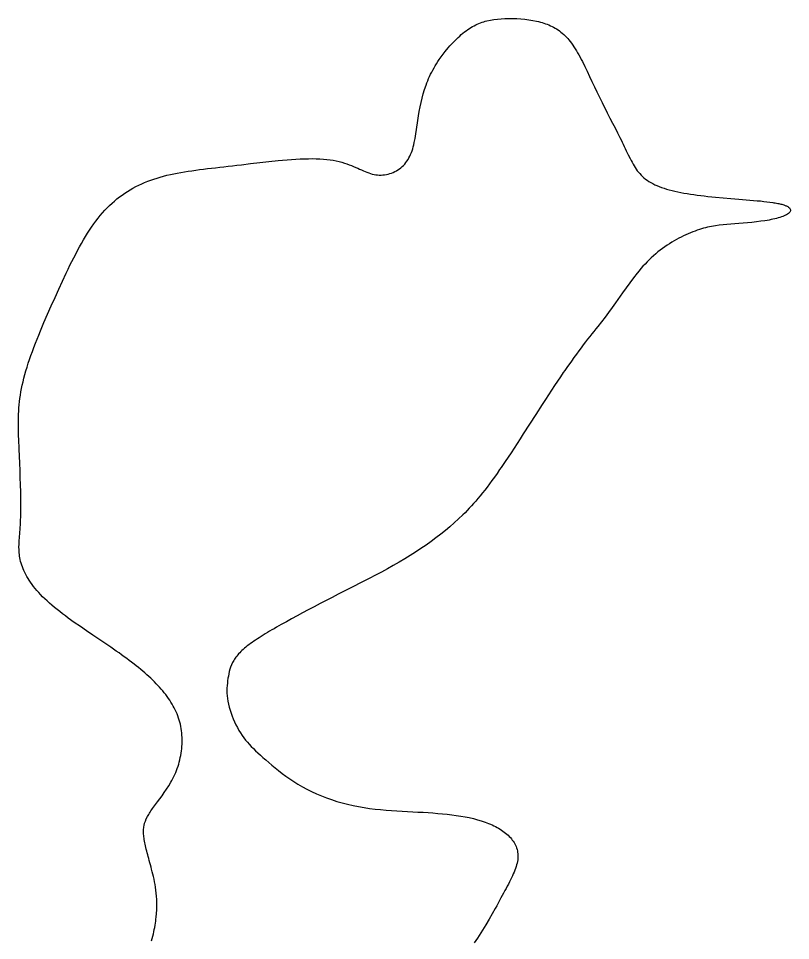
# Model space of a CAD drawing. Header units: millimetres. Extents: x -2553 to 4935, y -927 to 8597.
# Drawn here: x 1257 to 3252, y 6216 to 8597 of the extents above; entities that cross this region are included whole.
import ezdxf

# ---------------------------------------------------------------- set-up
doc = ezdxf.new("R2010")
doc.units = ezdxf.units.MM
doc.layers.add('176', color=7, linetype='Continuous')

msp = doc.modelspace()

# ---------------------------------------------------------------- linework, layer by layer
at = {"layer": '176', "elevation": 176}
msp.add_lwpolyline([(1601.1, 6215.9), (1602.7, 6221.9), (1604.2, 6227.7), (1605.6, 6233.5), (1606.8, 6239.2), (1608, 6244.8), (1609, 6250.3), (1610, 6255.7), (1610.8, 6261), (1611.6, 6266.2), (1612.2, 6271.4), (1612.8, 6276.4), (1613.7, 6286.2), (1614.3, 6295.8), (1614.6, 6304.9), (1614.5, 6313.8), (1614.3, 6322.4), (1613.8, 6330.7), (1613.1, 6338.7), (1612.2, 6346.5), (1611.2, 6354), (1610, 6361.2), (1608.7, 6368.2), (1607.3, 6375), (1605.8, 6381.6), (1604.2, 6388), (1602.7, 6394.2), (1601.1, 6400.3), (1599.6, 6406.1), (1598.1, 6411.8), (1596.6, 6417.4), (1595.1, 6422.8), (1593.7, 6428), (1592.3, 6433.1), (1591, 6438.1), (1589.7, 6442.9), (1588.5, 6447.6), (1587.4, 6452.1), (1586.3, 6456.6), (1585.3, 6460.9), (1584.4, 6465), (1583.5, 6469.1), (1582.7, 6473.1), (1582.1, 6476.9), (1581.5, 6480.7), (1581, 6484.3), (1580.6, 6487.9), (1580.3, 6491.3), (1580.2, 6494.7), (1580.1, 6498), (1580.2, 6501.2), (1580.4, 6504.3), (1580.7, 6507.4), (1581.1, 6510.4), (1581.7, 6513.4), (1583.1, 6519.2), (1585, 6524.9), (1587.4, 6530.6), (1590.2, 6536.4), (1593.5, 6542.2), (1595.3, 6545.2), (1597.2, 6548.2), (1599.3, 6551.3), (1601.4, 6554.4), (1603.7, 6557.6), (1606.1, 6560.9), (1608.6, 6564.3), (1611.2, 6567.7), (1616.6, 6574.9), (1622.2, 6582.4), (1628.1, 6590.3), (1633.9, 6598.5), (1639.8, 6607.1), (1645.5, 6616), (1651.1, 6625.3), (1653.7, 6630.1), (1656.3, 6635), (1658.7, 6640), (1661.1, 6645.1), (1663.3, 6650.3), (1665.5, 6655.5), (1667.4, 6660.9), (1669.3, 6666.3), (1671, 6671.9), (1672.5, 6677.4), (1674, 6683.1), (1675.2, 6688.8), (1676.4, 6694.5), (1677.3, 6700.2), (1678.2, 6706), (1678.8, 6711.8), (1679.4, 6717.7), (1679.7, 6723.5), (1679.9, 6729.3), (1679.9, 6735.1), (1679.8, 6740.9), (1679.5, 6746.7), (1679, 6752.4), (1678.4, 6758.1), (1677.5, 6763.7), (1676.5, 6769.3), (1675.4, 6774.8), (1674, 6780.3), (1672.5, 6785.7), (1670.8, 6791), (1668.9, 6796.3), (1666.8, 6801.6), (1664.6, 6806.7), (1662.2, 6811.9), (1659.7, 6817), (1657, 6822), (1654.1, 6827), (1651.1, 6832), (1648, 6836.9), (1644.7, 6841.8), (1641.2, 6846.6), (1637.6, 6851.4), (1633.9, 6856.2), (1630, 6860.9), (1626, 6865.7), (1621.8, 6870.3), (1617.5, 6875), (1613.1, 6879.7), (1608.6, 6884.3), (1603.9, 6888.9), (1599.1, 6893.5), (1594.1, 6898.1), (1589, 6902.7), (1583.8, 6907.3), (1578.5, 6911.9), (1573, 6916.5), (1567.3, 6921.1), (1561.5, 6925.7), (1555.6, 6930.4), (1549.5, 6935.1), (1543.3, 6939.8), (1536.9, 6944.5), (1530.4, 6949.3), (1523.7, 6954.1), (1516.9, 6959), (1509.9, 6963.9), (1502.8, 6968.9), (1495.5, 6973.9), (1488.1, 6979), (1480.5, 6984.2), (1465, 6994.6), (1449.1, 7005.3), (1433.1, 7016.1), (1417.2, 7027), (1401.4, 7038), (1385.9, 7049.1), (1378.4, 7054.6), (1371, 7060.2), (1363.8, 7065.7), (1356.7, 7071.3), (1349.9, 7076.8), (1343.3, 7082.3), (1337, 7087.9), (1330.9, 7093.3), (1325.2, 7098.8), (1319.6, 7104.2), (1314.4, 7109.7), (1309.4, 7115), (1304.7, 7120.4), (1300.3, 7125.7), (1296.1, 7131), (1292.1, 7136.2), (1288.4, 7141.4), (1285, 7146.6), (1281.8, 7151.7), (1278.8, 7156.8), (1276, 7161.8), (1273.5, 7166.8), (1271.1, 7171.7), (1269, 7176.5), (1267.2, 7181.4), (1265.5, 7186.1), (1264, 7190.8), (1262.7, 7195.4), (1261.6, 7200), (1260.7, 7204.5), (1260, 7209), (1259.4, 7213.4), (1259, 7217.9), (1258.7, 7222.3), (1258.6, 7226.8), (1258.5, 7231.4), (1258.7, 7240.6), (1258.9, 7245.4), (1259.2, 7250.3), (1259.6, 7255.4), (1259.9, 7260.6), (1260.3, 7265.9), (1260.8, 7271.5), (1261.2, 7277.3), (1261.6, 7283.2), (1262, 7289.5), (1262.4, 7296), (1262.7, 7302.7), (1262.9, 7309.8), (1263.1, 7317.1), (1263.2, 7324.8), (1263.3, 7332.7), (1263.3, 7340.8), (1263.3, 7349.1), (1263.2, 7357.7), (1263, 7366.4), (1262.9, 7375.2), (1262.4, 7393.3), (1261.8, 7411.7), (1261.2, 7430.2), (1260.5, 7448.7), (1259.7, 7467), (1259, 7485), (1258.6, 7493.8), (1258.2, 7502.4), (1257.9, 7510.9), (1257.6, 7519.2), (1257.2, 7535.7), (1257, 7551.8), (1257.2, 7567.8), (1257.5, 7575.8), (1257.9, 7583.8), (1258.4, 7591.9), (1259.1, 7600), (1259.9, 7608.1), (1260.9, 7616.4), (1262.1, 7624.7), (1263.5, 7633.2), (1265.1, 7641.8), (1266.8, 7650.6), (1268.9, 7659.5), (1271.1, 7668.7), (1273.6, 7678), (1276.3, 7687.5), (1279.3, 7697.3), (1282.4, 7707.1), (1285.8, 7717.2), (1289.4, 7727.4), (1293.1, 7737.7), (1297, 7748.1), (1301, 7758.6), (1305.2, 7769.2), (1309.5, 7779.9), (1313.9, 7790.7), (1323, 7812.3), (1332.4, 7834), (1342, 7855.6), (1351.6, 7877.2), (1361.3, 7898.4), (1370.9, 7919.4), (1380.6, 7939.9), (1385.4, 7950), (1390.2, 7960), (1395.1, 7969.8), (1400, 7979.5), (1404.9, 7989), (1409.9, 7998.4), (1414.9, 8007.6), (1419.9, 8016.6), (1425, 8025.5), (1430.2, 8034.1), (1435.4, 8042.6), (1440.7, 8050.8), (1446.1, 8058.9), (1451.6, 8066.7), (1457.1, 8074.2), (1462.8, 8081.6), (1468.5, 8088.7), (1474.3, 8095.5), (1480.3, 8102.1), (1486.3, 8108.4), (1492.5, 8114.5), (1498.8, 8120.4), (1505.2, 8126), (1511.6, 8131.4), (1518.3, 8136.6), (1525, 8141.5), (1531.8, 8146.3), (1538.8, 8150.8), (1545.8, 8155.1), (1553, 8159.2), (1560.4, 8163.2), (1567.8, 8166.9), (1575.4, 8170.4), (1583.1, 8173.8), (1590.9, 8176.9), (1598.9, 8179.9), (1607, 8182.7), (1615.2, 8185.4), (1623.6, 8187.9), (1632.1, 8190.2), (1640.7, 8192.4), (1649.5, 8194.4), (1658.4, 8196.3), (1667.5, 8198.1), (1676.7, 8199.8), (1686.1, 8201.4), (1695.6, 8202.9), (1705.2, 8204.4), (1715, 8205.8), (1725, 8207.1), (1735.1, 8208.4), (1745.3, 8209.7), (1755.8, 8210.9), (1766.3, 8212.1), (1777.1, 8213.3), (1788, 8214.6), (1799, 8215.8), (1810.2, 8217.1), (1821.6, 8218.4), (1833.1, 8219.8), (1856.6, 8222.6), (1880.3, 8225.4), (1904.1, 8228), (1927.7, 8230.5), (1939.4, 8231.6), (1951, 8232.5), (1962.4, 8233.4), (1973.7, 8234.2), (1984.7, 8234.8), (1995.6, 8235.2), (2006.1, 8235.4), (2016.4, 8235.5), (2026.3, 8235.4), (2036, 8235), (2045.2, 8234.4), (2054, 8233.6), (2062.5, 8232.5), (2070.5, 8231.2), (2078.1, 8229.7), (2085.4, 8228), (2092.4, 8226.1), (2099, 8224.1), (2105.4, 8222), (2111.4, 8219.8), (2117.3, 8217.5), (2122.9, 8215.2), (2128.3, 8212.9), (2133.5, 8210.6), (2138.5, 8208.4), (2143.4, 8206.2), (2148.2, 8204.1), (2152.9, 8202.1), (2157.5, 8200.2), (2162.1, 8198.5), (2166.6, 8197.1), (2171.1, 8195.8), (2175.6, 8194.7), (2180.2, 8193.9), (2184.7, 8193.4), (2189.3, 8193.2), (2193.9, 8193.1), (2198.5, 8193.4), (2203, 8193.9), (2207.6, 8194.6), (2212, 8195.6), (2216.4, 8196.8), (2220.8, 8198.3), (2225.1, 8200), (2229.2, 8201.9), (2233.3, 8204.1), (2237.3, 8206.4), (2241.1, 8209), (2244.8, 8211.8), (2248.4, 8214.9), (2251.7, 8218.1), (2255, 8221.5), (2258, 8225.2), (2260.8, 8229), (2263.5, 8233.1), (2265.9, 8237.3), (2268.2, 8241.7), (2270.2, 8246.3), (2272.1, 8251.1), (2273.9, 8256), (2275.5, 8261), (2277, 8266.1), (2278.3, 8271.4), (2279.6, 8276.8), (2281.8, 8287.8), (2283.8, 8299.2), (2285.6, 8310.7), (2288.9, 8334.1), (2290.7, 8345.9), (2292.6, 8357.5), (2294.8, 8369), (2297.2, 8380.5), (2299.9, 8391.9), (2302.9, 8403.2), (2306.3, 8414.4), (2310.2, 8425.6), (2312.3, 8431.2), (2314.5, 8436.7), (2316.8, 8442.3), (2319.3, 8447.8), (2321.9, 8453.3), (2324.7, 8458.8), (2327.6, 8464.3), (2330.7, 8469.8), (2333.9, 8475.2), (2337.2, 8480.6), (2340.7, 8486), (2344.2, 8491.4), (2351.7, 8501.8), (2359.5, 8512), (2367.5, 8521.8), (2371.7, 8526.5), (2375.8, 8531.1), (2380, 8535.6), (2384.2, 8539.9), (2388.5, 8544.1), (2392.7, 8548.2), (2396.9, 8552.1), (2401.2, 8555.8), (2405.4, 8559.3), (2409.6, 8562.6), (2413.7, 8565.8), (2417.9, 8568.7), (2422, 8571.5), (2426.1, 8574), (2430.2, 8576.5), (2434.2, 8578.7), (2438.3, 8580.8), (2442.4, 8582.7), (2446.5, 8584.5), (2450.7, 8586.1), (2454.8, 8587.6), (2459, 8589), (2463.2, 8590.2), (2467.5, 8591.4), (2476.2, 8593.3), (2485.1, 8594.8), (2494.4, 8595.9), (2503.9, 8596.7), (2513.8, 8597.3), (2523.9, 8597.5), (2534.3, 8597.4), (2544.7, 8597), (2555.1, 8596.3), (2565.5, 8595.3), (2575.8, 8594), (2585.9, 8592.3), (2595.8, 8590.3), (2600.6, 8589.2), (2605.3, 8588), (2609.9, 8586.7), (2614.5, 8585.4), (2618.9, 8583.9), (2623.2, 8582.3), (2627.4, 8580.6), (2631.6, 8578.8), (2635.7, 8576.9), (2639.7, 8574.8), (2643.6, 8572.6), (2647.4, 8570.3), (2651.2, 8567.8), (2654.9, 8565.2), (2658.6, 8562.4), (2662.1, 8559.4), (2665.7, 8556.3), (2669.1, 8553), (2672.6, 8549.5), (2675.9, 8545.8), (2679.3, 8541.9), (2682.5, 8537.8), (2685.8, 8533.5), (2689, 8528.9), (2692.2, 8524.2), (2695.4, 8519.3), (2698.5, 8514.1), (2701.6, 8508.8), (2704.7, 8503.3), (2707.8, 8497.7), (2710.8, 8491.9), (2713.9, 8486), (2720, 8473.7), (2726.2, 8461), (2732.3, 8448), (2738.6, 8434.7), (2744.9, 8421.2), (2751.4, 8407.6), (2764.7, 8380.5), (2778.3, 8353.6), (2785.1, 8340.4), (2791.8, 8327.4), (2798.4, 8314.6), (2804.7, 8302.1), (2810.9, 8290), (2813.8, 8284.1), (2816.7, 8278.2), (2819.5, 8272.5), (2822.2, 8266.9), (2824.8, 8261.4), (2827.4, 8256), (2832.3, 8245.5), (2837.2, 8235.5), (2839.7, 8230.7), (2842.2, 8226), (2844.7, 8221.5), (2847.3, 8217), (2850, 8212.7), (2852.9, 8208.5), (2855.8, 8204.4), (2858.9, 8200.5), (2862.1, 8196.7), (2865.5, 8193), (2869.1, 8189.4), (2872.9, 8186), (2876.9, 8182.7), (2881.2, 8179.5), (2885.7, 8176.5), (2890.6, 8173.6), (2895.6, 8170.9), (2901, 8168.2), (2906.6, 8165.7), (2912.5, 8163.3), (2918.6, 8161.1), (2925, 8158.9), (2931.6, 8156.9), (2938.5, 8154.9), (2945.6, 8153), (2952.9, 8151.3), (2960.5, 8149.6), (2968.3, 8148), (2976.3, 8146.5), (2984.5, 8145.1), (2993, 8143.7), (3001.6, 8142.5), (3010.5, 8141.3), (3019.6, 8140.1), (3028.9, 8139), (3038.3, 8138), (3048, 8137), (3057.8, 8136.1), (3077.7, 8134.3), (3097.8, 8132.6), (3117.8, 8131), (3127.6, 8130.2), (3137.3, 8129.4), (3146.9, 8128.6), (3156.2, 8127.8), (3165.2, 8126.9), (3174, 8126.1), (3182.4, 8125.2), (3190.5, 8124.2), (3198.2, 8123.3), (3205.5, 8122.2), (3208.9, 8121.7), (3212.2, 8121.2), (3215.4, 8120.6), (3218.5, 8120), (3221.4, 8119.4), (3224.2, 8118.8), (3226.8, 8118.2), (3229.3, 8117.5), (3231.7, 8116.9), (3233.9, 8116.2), (3236, 8115.5), (3237.9, 8114.8), (3239.7, 8114), (3241.4, 8113.3), (3242.9, 8112.5), (3244.3, 8111.8), (3245.6, 8111), (3246.7, 8110.2), (3248.7, 8108.6), (3250.1, 8107), (3251.1, 8105.4), (3251.6, 8103.7), (3251.7, 8102), (3251.4, 8100.4), (3250.7, 8098.7), (3249.5, 8097), (3248, 8095.4), (3246.2, 8093.8), (3244, 8092.2), (3241.4, 8090.6), (3238.6, 8089.1), (3235.4, 8087.6), (3232, 8086.2), (3228.3, 8084.8), (3224.3, 8083.6), (3220.1, 8082.3), (3215.7, 8081.1), (3211.1, 8080), (3206.3, 8078.9), (3201.4, 8077.9), (3196.2, 8077), (3191, 8076), (3185.6, 8075.2), (3174.6, 8073.6), (3163.4, 8072.2), (3152, 8070.9), (3140.6, 8069.8), (3129.4, 8068.8), (3118.4, 8067.9), (3107.8, 8067.2), (3097.5, 8066.4), (3087.4, 8065.6), (3077.4, 8064.7), (3067.5, 8063.5), (3057.6, 8062.1), (3047.6, 8060.4), (3042.5, 8059.4), (3037.4, 8058.2), (3032.2, 8057), (3026.9, 8055.6), (3021.5, 8054.1), (3016.1, 8052.4), (3010.6, 8050.6), (3004.9, 8048.6), (2999.2, 8046.4), (2993.4, 8044.1), (2987.5, 8041.6), (2981.5, 8038.9), (2975.5, 8036.1), (2969.5, 8033.1), (2963.4, 8030), (2957.3, 8026.7), (2951.2, 8023.2), (2945.1, 8019.6), (2939, 8015.8), (2932.9, 8011.8), (2926.9, 8007.7), (2920.9, 8003.4), (2914.9, 7999), (2909.1, 7994.4), (2903.3, 7989.6), (2897.5, 7984.7), (2891.9, 7979.6), (2886.4, 7974.3), (2881, 7968.9), (2875.7, 7963.3), (2870.5, 7957.6), (2865.3, 7951.7), (2860.3, 7945.8), (2855.4, 7939.7), (2845.7, 7927.4), (2836.2, 7914.7), (2826.9, 7901.9), (2817.8, 7889), (2799.8, 7863.4), (2790.8, 7850.8), (2781.7, 7838.5), (2772.5, 7826.4), (2763.1, 7814.4), (2753.4, 7802.2), (2748.4, 7795.9), (2743.3, 7789.5), (2738.2, 7783), (2732.9, 7776.3), (2727.5, 7769.3), (2721.9, 7762.2), (2716.3, 7754.8), (2710.4, 7747.1), (2704.4, 7739.1), (2698.3, 7730.7), (2692, 7722), (2685.4, 7712.9), (2678.7, 7703.4), (2675.3, 7698.5), (2671.8, 7693.5), (2668.3, 7688.3), (2664.7, 7683), (2657.3, 7672.2), (2649.8, 7661), (2642.2, 7649.4), (2634.4, 7637.5), (2626.4, 7625.4), (2618.4, 7613.1), (2610.3, 7600.6), (2594, 7575.2), (2577.6, 7549.7), (2561.3, 7524.5), (2553.2, 7512), (2545.3, 7499.8), (2537.4, 7487.7), (2529.6, 7475.9), (2522, 7464.5), (2514.6, 7453.4), (2507.3, 7442.7), (2503.7, 7437.5), (2500.2, 7432.5), (2493.4, 7422.7), (2486.7, 7413.3), (2480.2, 7404.3), (2473.8, 7395.7), (2467.6, 7387.5), (2461.6, 7379.7), (2455.6, 7372.1), (2449.8, 7364.9), (2444, 7357.9), (2438.4, 7351.3), (2432.8, 7344.8), (2427.2, 7338.6), (2421.7, 7332.6), (2416.2, 7326.8), (2410.7, 7321.2), (2405.3, 7315.7), (2394.3, 7305.2), (2383.1, 7295), (2371.7, 7285), (2360, 7275.2), (2347.9, 7265.6), (2335.6, 7256.1), (2323, 7246.7), (2310, 7237.6), (2296.7, 7228.5), (2283.1, 7219.6), (2269.2, 7210.7), (2255, 7202), (2240.4, 7193.4), (2225.5, 7184.9), (2210.3, 7176.4), (2194.8, 7168), (2179.2, 7159.7), (2163.4, 7151.4), (2147.4, 7143.2), (2115.4, 7126.9), (2083.4, 7110.6), (2067.6, 7102.5), (2051.8, 7094.4), (2036.3, 7086.4), (2021, 7078.3), (2005.9, 7070.4), (1991.2, 7062.5), (1976.8, 7054.8), (1962.8, 7047.1), (1949.2, 7039.7), (1942.6, 7036), (1936.1, 7032.3), (1929.8, 7028.7), (1923.6, 7025.2), (1917.5, 7021.7), (1911.6, 7018.3), (1905.8, 7014.9), (1900.1, 7011.5), (1894.6, 7008.2), (1889.3, 7004.9), (1884.1, 7001.7), (1879.1, 6998.5), (1874.2, 6995.4), (1869.5, 6992.2), (1864.9, 6989.2), (1860.5, 6986.1), (1856.3, 6983.1), (1852.2, 6980.1), (1848.3, 6977.1), (1844.6, 6974.1), (1841.1, 6971.2), (1837.7, 6968.3), (1834.5, 6965.4), (1831.4, 6962.5), (1828.6, 6959.6), (1825.9, 6956.8), (1823.4, 6953.9), (1821, 6951.1), (1818.9, 6948.2), (1816.8, 6945.4), (1815, 6942.6), (1813.2, 6939.7), (1811.6, 6936.9), (1810.1, 6934.1), (1807.5, 6928.4), (1805.3, 6922.7), (1803.4, 6917), (1801.8, 6911.2), (1800.5, 6905.4), (1799.3, 6899.5), (1798.3, 6893.5), (1797.4, 6887.4), (1796.7, 6881.2), (1796.1, 6874.9), (1795.8, 6868.4), (1795.7, 6861.9), (1795.8, 6855.1), (1796.3, 6848.3), (1797.1, 6841.3), (1798.2, 6834.1), (1799.6, 6826.7), (1801.5, 6819.2), (1803.7, 6811.6), (1806.2, 6803.9), (1809, 6796.1), (1812.1, 6788.5), (1815.4, 6780.9), (1819, 6773.4), (1822.8, 6766.2), (1826.7, 6759.2), (1830.8, 6752.5), (1835, 6746.1), (1839.3, 6740), (1843.8, 6734.2), (1848.5, 6728.6), (1853.4, 6723.1), (1858.5, 6717.7), (1863.9, 6712.2), (1869.6, 6706.7), (1875.7, 6701.1), (1882.1, 6695.2), (1888.8, 6689.1), (1892.4, 6686), (1896, 6682.8), (1903.6, 6676.1), (1911.6, 6669.3), (1920, 6662.3), (1928.8, 6655.2), (1938.1, 6648), (1947.7, 6640.9), (1957.8, 6633.9), (1968.3, 6626.9), (1979.2, 6620.1), (1984.9, 6616.8), (1990.6, 6613.6), (2002.3, 6607.3), (2014.5, 6601.2), (2027, 6595.5), (2039.8, 6590.1), (2052.9, 6585), (2066.2, 6580.2), (2079.8, 6575.8), (2093.6, 6571.8), (2107.5, 6568.2), (2121.5, 6565), (2135.6, 6562.2), (2149.8, 6559.7), (2164.1, 6557.7), (2178.3, 6555.9), (2192.5, 6554.4), (2206.7, 6553.2), (2220.8, 6552.1), (2234.8, 6551.2), (2248.6, 6550.4), (2262.4, 6549.7), (2275.9, 6548.9), (2289.2, 6548.2), (2302.3, 6547.5), (2315.2, 6546.7), (2327.9, 6545.8), (2340.4, 6544.8), (2352.7, 6543.7), (2364.7, 6542.5), (2376.5, 6541.1), (2388.2, 6539.6), (2399.5, 6537.8), (2410.7, 6535.9), (2421.6, 6533.7), (2432.3, 6531.2), (2442.6, 6528.5), (2452.7, 6525.5), (2462.4, 6522.3), (2471.7, 6518.7), (2476.3, 6516.9), (2480.7, 6514.9), (2485, 6512.9), (2489.3, 6510.8), (2493.4, 6508.6), (2497.4, 6506.3), (2501.3, 6504), (2505.1, 6501.5), (2508.7, 6499), (2512.2, 6496.4), (2515.6, 6493.7), (2518.9, 6491), (2522, 6488.1), (2525, 6485.2), (2527.8, 6482.2), (2530.4, 6479.1), (2532.9, 6475.9), (2535.2, 6472.7), (2537.3, 6469.4), (2539.3, 6466), (2541, 6462.6), (2542.6, 6459.1), (2543.9, 6455.5), (2545.1, 6451.8), (2546, 6448.1), (2546.7, 6444.3), (2547.2, 6440.5), (2547.4, 6436.5), (2547.4, 6432.6), (2547.2, 6428.5), (2546.8, 6424.4), (2546.1, 6420.2), (2545.2, 6416), (2544, 6411.6), (2542.7, 6407.2), (2541.2, 6402.7), (2539.5, 6398), (2537.6, 6393.3), (2535.5, 6388.4), (2533.3, 6383.5), (2530.9, 6378.4), (2528.4, 6373.2), (2525.7, 6367.9), (2522.9, 6362.4), (2519.9, 6356.8), (2516.8, 6351.1), (2513.7, 6345.2), (2510.4, 6339.1), (2507, 6332.9), (2503.5, 6326.5), (2499.9, 6320), (2496.3, 6313.3), (2492.5, 6306.4), (2488.7, 6299.5), (2480.9, 6285.4), (2472.8, 6271.2), (2464.5, 6257), (2456, 6243.1), (2451.7, 6236.2), (2447.4, 6229.5), (2443, 6222.9), (2438.6, 6216.5), (2434.1, 6210.2)], dxfattribs=at)

doc.saveas('drawing.dxf')
